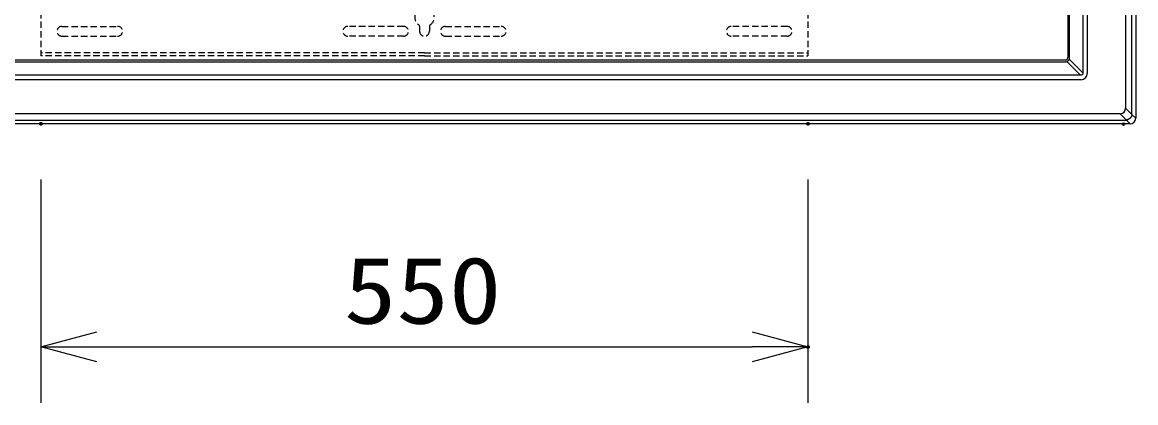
# Model space of a CAD drawing. Units: millimetres, scale not verified. Extents: x -63 to 62, y -56 to 57.
# Drawn here: x -22.45 to 17.47, y -7.86 to 5.78 of the extents above; entities that cross this region are included whole.
import ezdxf
from ezdxf.enums import TextEntityAlignment as Align

# ---------------------------------------------------------------- set-up
doc = ezdxf.new("R2010")
doc.units = ezdxf.units.MM
doc.header["$LTSCALE"] = 0.190277
doc.header["$PDMODE"] = 32
doc.header["$PDSIZE"] = 0.0951
doc.linetypes.add('CHAIN2', pattern=[12, 9, -1, 1, -1])
doc.linetypes.add('DASHED1', pattern=[1.8, 1.2, -0.6])
for name, color, linetype in [('0-3_SUNPO', 3, 'Continuous'), ('0-4_S1', 3, 'DASHED1'), ('0-5_KIJUN', 7, 'CHAIN2'), ('0-6_GAIKEI', 1, 'Continuous'), ('0-7_DEFPOINTS', 7, 'Continuous')]:
    doc.layers.add(name, color=color, linetype=linetype)
doc.styles.add('ＭＳ ゴシック', font='')
doc.styles.get('ＭＳ ゴシック').set_extended_font_data('MS Gothic')

# ---------------------------------------------------------------- blocks, each defined once
blk = doc.blocks.new('_OPEN30')
at = {"layer": '0-4_S1', "color": 7, "linetype": 'Continuous'}
blk.add_line((0, 0), (-1, 0), dxfattribs=at)
blk.add_lwpolyline([(-1, 0.26795), (0, 0), (-1, -0.26795)], dxfattribs=at)

msp = doc.modelspace()

# ---------------------------------------------------------------- linework, layer by layer
at = {"layer": '0-3_SUNPO'}
for p, q in [((-21.7844, 0.1416), (-21.7844, -7.8584)), ((5.7156, 0.1416), (5.7156, -7.8584)), ((-19.7844, -5.8584), (3.7156, -5.8584))]:
    msp.add_line(p, q, dxfattribs=at)
at = {"layer": '0-4_S1'}
for p, q in [((-21.7844, 6.8339), (-21.7844, 4.5839)), ((5.7156, 6.8339), (5.7156, 4.5839)), ((-21.0344, 5.6339), (-19.0344, 5.6339)), ((-8.7844, 5.6339), (-10.7844, 5.6339)), ((-8.2094, 5.6382), (-8.2094, 5.4589)), ((-7.8594, 5.6382), (-7.8594, 5.4589)), ((-7.2844, 5.6339), (-5.2844, 5.6339)), ((4.9656, 5.6339), (2.9656, 5.6339)), ((-21.0344, 5.2839), (-19.0344, 5.2839)), ((-8.7844, 5.2839), (-10.7844, 5.2839)), ((-7.2844, 5.2839), (-5.2844, 5.2839)), ((4.9656, 5.2839), (2.9656, 5.2839)), ((-8.0344, 4.6839), (-21.7844, 4.6839)), ((-8.0344, 4.5839), (-21.7844, 4.5839)), ((-8.0344, 4.6839), (5.7156, 4.6839)), ((-8.0344, 4.5839), (5.7156, 4.5839))]:
    msp.add_line(p, q, dxfattribs=at)
for centre, radius, start, end in [((-8.0344, 5.9689), 0.35, 304.22887, 235.77113), ((-21.0344, 5.4589), 0.175, 90, 270), ((-19.0344, 5.4589), 0.175, 270, 90), ((-10.7844, 5.4589), 0.175, 90, 270), ((-8.7844, 5.4589), 0.175, 270, 90), ((-8.2594, 5.6382), 0.05, 0, 55.77113), ((-7.8094, 5.6382), 0.05, 124.22887, 180), ((-7.2844, 5.4589), 0.175, 90, 270), ((-5.2844, 5.4589), 0.175, 270, 90), ((2.9656, 5.4589), 0.175, 90, 270), ((4.9656, 5.4589), 0.175, 270, 90), ((-8.0344, 5.4589), 0.175, 180, 0)]:
    msp.add_arc(centre, radius, start, end, dxfattribs=at)
at = {"layer": '0-5_KIJUN'}
for p in [(-21.7844, 2.1416), (5.7156, 2.1416), (5.7156, -5.8584)]:
    msp.add_point(p, dxfattribs=at)
at = {"layer": '0-6_GAIKEI', "color": 7}
for p, q in [((17.4656, 32.4418), (17.4656, 2.3413)), ((17.2659, 2.1416), (-33.3346, 2.1416))]:
    msp.add_line(p, q, dxfattribs=at)
at = {"layer": '0-6_GAIKEI'}
for p, q in [((17.1034, 32.0816), (17.1034, 2.7015)), ((17.3302, 2.4747), (17.3302, 32.3084)), ((15.5708, 30.8105), (15.5708, 3.9726)), ((15.7296, 30.8358), (15.7296, 3.9473)), ((15.0306, 30.2598), (15.0306, 4.5233)), ((15.0904, 4.5086), (15.0904, 30.2745)), ((14.9313, 4.4241), (-31.0001, 4.4241)), ((15.5708, 3.9726), (15.0831, 4.4626)), ((-31.0148, 4.3642), (14.9461, 4.3642)), ((14.9922, 4.3716), (15.4802, 3.8814)), ((15.5049, 3.7226), (-31.5736, 3.7226)), ((15.4802, 3.8814), (-31.549, 3.8814)), ((15.4979, 3.8812), (15.4802, 3.8814)), ((15.5708, 3.9726), (15.571, 3.9542)), ((16.9056, 2.5038), (-32.9744, 2.5038)), ((17.1325, 2.277), (16.9056, 2.5038)), ((17.1034, 2.7015), (17.3302, 2.4747)), ((17.3302, 2.4767), (17.4656, 2.3413)), ((-33.2012, 2.277), (17.1325, 2.277)), ((17.2659, 2.1416), (17.1305, 2.277))]:
    msp.add_line(p, q, dxfattribs=at)
for points in [[(14.9922, 4.3716), (14.9934, 4.372), (14.9945, 4.3723), (14.9957, 4.3727), (14.9968, 4.3731), (14.998, 4.3735), (14.9991, 4.3739), (15.0003, 4.3743), (15.0014, 4.3748), (15.0025, 4.3752), (15.0037, 4.3757), (15.0048, 4.3761), (15.0059, 4.3766), (15.007, 4.3771), (15.0081, 4.3776), (15.0093, 4.3781), (15.0104, 4.3786), (15.0115, 4.3791), (15.0126, 4.3797), (15.0136, 4.3802), (15.0147, 4.3807), (15.0158, 4.3813), (15.0169, 4.3819), (15.018, 4.3825), (15.019, 4.383), (15.0201, 4.3836), (15.0211, 4.3842), (15.0222, 4.3849), (15.0232, 4.3855), (15.0243, 4.3861), (15.0253, 4.3868), (15.0263, 4.3874), (15.0273, 4.3881), (15.0284, 4.3888), (15.0294, 4.3894), (15.0304, 4.3901), (15.0314, 4.3908), (15.0324, 4.3915), (15.0333, 4.3922), (15.0343, 4.393)], [(15.0343, 4.393), (15.0353, 4.3937), (15.0363, 4.3944), (15.0372, 4.3952), (15.0382, 4.396), (15.0391, 4.3967), (15.04, 4.3975), (15.041, 4.3983), (15.0419, 4.3991), (15.0428, 4.3999), (15.0437, 4.4007), (15.0446, 4.4015), (15.0455, 4.4023), (15.0464, 4.4032), (15.0473, 4.404), (15.0482, 4.4049), (15.049, 4.4057), (15.0499, 4.4066), (15.0507, 4.4075), (15.0516, 4.4083), (15.0524, 4.4092), (15.0532, 4.4101), (15.054, 4.411), (15.0548, 4.4119), (15.0556, 4.4128), (15.0564, 4.4138), (15.0572, 4.4147), (15.058, 4.4156), (15.0588, 4.4166), (15.0595, 4.4175), (15.0603, 4.4185), (15.061, 4.4195), (15.0618, 4.4204), (15.0625, 4.4214), (15.0632, 4.4224), (15.0639, 4.4234), (15.0646, 4.4244), (15.0653, 4.4254), (15.066, 4.4264), (15.0666, 4.4274)], [(15.0666, 4.4274), (15.0673, 4.4284), (15.0679, 4.4295), (15.0686, 4.4305), (15.0692, 4.4315), (15.0699, 4.4326), (15.0705, 4.4336), (15.0711, 4.4347), (15.0717, 4.4357), (15.0723, 4.4368), (15.0728, 4.4379), (15.0734, 4.4389), (15.074, 4.44), (15.0745, 4.4411), (15.0751, 4.4422), (15.0756, 4.4433), (15.0761, 4.4444), (15.0766, 4.4455), (15.0771, 4.4466), (15.0776, 4.4477), (15.0781, 4.4488), (15.0786, 4.45), (15.079, 4.4511), (15.0795, 4.4522), (15.0799, 4.4534), (15.0803, 4.4545), (15.0808, 4.4556), (15.0812, 4.4568), (15.0816, 4.4579), (15.082, 4.4591), (15.0823, 4.4602), (15.0827, 4.4614), (15.0831, 4.4626)], [(15.5304, 3.8883), (15.5295, 3.8879), (15.5285, 3.8874), (15.5276, 3.887), (15.5266, 3.8866), (15.5256, 3.8862), (15.5246, 3.8858), (15.5237, 3.8855), (15.5227, 3.8851), (15.5217, 3.8848), (15.5207, 3.8845), (15.5197, 3.8842), (15.5187, 3.8839), (15.5176, 3.8836), (15.5166, 3.8833), (15.5156, 3.8831), (15.5146, 3.8829), (15.5136, 3.8826), (15.5125, 3.8824), (15.5115, 3.8823), (15.5105, 3.8821), (15.5094, 3.8819), (15.5084, 3.8818), (15.5074, 3.8816), (15.5063, 3.8815), (15.5053, 3.8814), (15.5042, 3.8814), (15.5032, 3.8813), (15.5021, 3.8812), (15.5011, 3.8812), (15.5, 3.8812), (15.499, 3.8812), (15.4979, 3.8812), (15.4979, 3.8812)], [(15.5604, 3.9153), (15.5598, 3.9144), (15.5592, 3.9135), (15.5587, 3.9127), (15.5581, 3.9118), (15.5575, 3.911), (15.5568, 3.9101), (15.5562, 3.9093), (15.5556, 3.9084), (15.5549, 3.9076), (15.5542, 3.9068), (15.5536, 3.906), (15.5529, 3.9052), (15.5522, 3.9044), (15.5515, 3.9037), (15.5507, 3.9029), (15.55, 3.9022), (15.5493, 3.9014), (15.5485, 3.9007), (15.5477, 3.9), (15.5469, 3.8993), (15.5462, 3.8986), (15.5454, 3.8979), (15.5446, 3.8973), (15.5437, 3.8966), (15.5429, 3.896), (15.5421, 3.8953), (15.5412, 3.8947), (15.5404, 3.8941), (15.5395, 3.8935), (15.5386, 3.8929), (15.5377, 3.8924), (15.5369, 3.8918), (15.536, 3.8913), (15.5351, 3.8907), (15.5341, 3.8902), (15.5332, 3.8897), (15.5323, 3.8892), (15.5314, 3.8888), (15.5304, 3.8883)], [(15.571, 3.9542), (15.571, 3.9532), (15.571, 3.9521), (15.571, 3.9511), (15.5709, 3.95), (15.5709, 3.949), (15.5708, 3.948), (15.5707, 3.9469), (15.5706, 3.9459), (15.5705, 3.9448), (15.5704, 3.9438), (15.5702, 3.9427), (15.5701, 3.9417), (15.5699, 3.9407), (15.5697, 3.9396), (15.5695, 3.9386), (15.5693, 3.9376), (15.5691, 3.9366), (15.5688, 3.9355), (15.5686, 3.9345), (15.5683, 3.9335), (15.568, 3.9325), (15.5677, 3.9315), (15.5674, 3.9305), (15.567, 3.9295), (15.5667, 3.9285), (15.5663, 3.9275), (15.566, 3.9266), (15.5656, 3.9256), (15.5652, 3.9246), (15.5647, 3.9237), (15.5643, 3.9227), (15.5639, 3.9218), (15.5634, 3.9208), (15.5629, 3.9199), (15.5624, 3.919), (15.5619, 3.918), (15.5614, 3.9171), (15.5609, 3.9162), (15.5604, 3.9153)], [(17.3061, 2.4015), (17.3051, 2.3998), (17.3041, 2.3981), (17.303, 2.3964), (17.302, 2.3947), (17.3009, 2.393), (17.2998, 2.3914), (17.2987, 2.3897), (17.2976, 2.3881), (17.2965, 2.3864), (17.2953, 2.3848), (17.2942, 2.3831), (17.293, 2.3815), (17.2918, 2.3799), (17.2906, 2.3783), (17.2894, 2.3767), (17.2882, 2.3752), (17.287, 2.3736), (17.2858, 2.372), (17.2845, 2.3705), (17.2833, 2.3689), (17.282, 2.3674), (17.2807, 2.3658), (17.2794, 2.3643), (17.2781, 2.3628), (17.2768, 2.3613), (17.2755, 2.3598), (17.2742, 2.3583), (17.2729, 2.3568), (17.2715, 2.3554), (17.2702, 2.3539), (17.2688, 2.3525), (17.2674, 2.351), (17.2661, 2.3496), (17.2647, 2.3481), (17.2633, 2.3467), (17.2619, 2.3453), (17.2605, 2.3439), (17.259, 2.3425), (17.2576, 2.3411)], [(17.3302, 2.4747), (17.33, 2.4727), (17.3299, 2.4707), (17.3296, 2.4688), (17.3294, 2.4668), (17.3291, 2.4648), (17.3288, 2.4628), (17.3285, 2.4609), (17.3282, 2.4589), (17.3278, 2.4569), (17.3274, 2.455), (17.327, 2.453), (17.3266, 2.4511), (17.3261, 2.4491), (17.3256, 2.4472), (17.3251, 2.4453), (17.3245, 2.4434), (17.324, 2.4414), (17.3234, 2.4395), (17.3228, 2.4376), (17.3221, 2.4358), (17.3214, 2.4339), (17.3208, 2.432), (17.32, 2.4302), (17.3193, 2.4283), (17.3186, 2.4265), (17.3178, 2.4246), (17.317, 2.4228), (17.3162, 2.421), (17.3154, 2.4192), (17.3145, 2.4174), (17.3136, 2.4156), (17.3128, 2.4138), (17.3119, 2.412), (17.3109, 2.4102), (17.31, 2.4085), (17.3091, 2.4067), (17.3081, 2.405), (17.3071, 2.4032), (17.3061, 2.4015)], [(17.1952, 2.2953), (17.1934, 2.2944), (17.1916, 2.2935), (17.1898, 2.2927), (17.188, 2.2918), (17.1862, 2.291), (17.1844, 2.2902), (17.1825, 2.2894), (17.1807, 2.2886), (17.1789, 2.2879), (17.177, 2.2871), (17.1752, 2.2864), (17.1733, 2.2857), (17.1714, 2.2851), (17.1695, 2.2844), (17.1676, 2.2838), (17.1657, 2.2832), (17.1638, 2.2826), (17.1619, 2.2821), (17.16, 2.2816), (17.158, 2.2811), (17.1561, 2.2806), (17.1542, 2.2801), (17.1522, 2.2797), (17.1502, 2.2793), (17.1483, 2.279), (17.1463, 2.2786), (17.1443, 2.2783), (17.1424, 2.278), (17.1404, 2.2778), (17.1384, 2.2775), (17.1364, 2.2773), (17.1344, 2.2771), (17.1325, 2.277)], [(17.2576, 2.3411), (17.2562, 2.3397), (17.2547, 2.3384), (17.2533, 2.337), (17.2518, 2.3357), (17.2503, 2.3343), (17.2489, 2.333), (17.2474, 2.3316), (17.2459, 2.3303), (17.2444, 2.329), (17.2428, 2.3277), (17.2413, 2.3264), (17.2398, 2.3252), (17.2383, 2.3239), (17.2367, 2.3226), (17.2352, 2.3214), (17.2336, 2.3202), (17.232, 2.3189), (17.2304, 2.3177), (17.2288, 2.3165), (17.2272, 2.3153), (17.2256, 2.3142), (17.224, 2.313), (17.2224, 2.3119), (17.2208, 2.3107), (17.2191, 2.3096), (17.2175, 2.3085), (17.2158, 2.3074), (17.2141, 2.3063), (17.2125, 2.3052), (17.2108, 2.3042), (17.2091, 2.3031), (17.2074, 2.3021), (17.2056, 2.3011), (17.2039, 2.3001), (17.2022, 2.2991), (17.2004, 2.2981), (17.1987, 2.2972), (17.1969, 2.2962), (17.1952, 2.2953)]]:
    msp.add_lwpolyline(points, dxfattribs=at)
for centre, major_axis, ratio, start_param, end_param in [((14.9299, 4.5248), (-0.0718, 0.0718), 0.985257, 2.3636208, 3.9195645), ((14.9376, 4.5126), (-0.1285, 0.0852), 0.971946, 3.4033699, 3.7142024), ((14.9421, 4.5171), (-0.0853, 0.1284), 0.972012, 2.5684978, 2.8800297), ((15.5043, 3.9479), (-0.1595, 0.1595), 0.997265, 2.357564, 3.9256213), ((16.5441, 3.063), (-0.5022, 0.5022), 0.49281, 2.7306286, 3.5525567)]:
    msp.add_ellipse(centre, major_axis=major_axis, ratio=ratio, start_param=start_param, end_param=end_param, dxfattribs=at)
at = {"layer": '0-6_GAIKEI', "color": 7}
msp.add_ellipse((17.2653, 2.3418), major_axis=(-0.1418, 0.1418), ratio=0.997265, start_param=2.357564, end_param=3.9256213, dxfattribs=at)
at = {"layer": '0-7_DEFPOINTS'}
msp.add_point((17.0258, 2.1339), dxfattribs=at)

# ---------------------------------------------------------------- block references
at = {"layer": '0-3_SUNPO', "xscale": 2, "yscale": 2, "rotation": 180}
msp.add_blockref('_OPEN30', (-21.7844, -5.8584), dxfattribs=at)
at = {"layer": '0-3_SUNPO', "xscale": 2, "yscale": 2}
msp.add_blockref('_OPEN30', (5.7156, -5.8584), dxfattribs=at)

# ---------------------------------------------------------------- texts
at = {"layer": '0-3_SUNPO', "style": 'ＭＳ ゴシック', "width": 1.15}
msp.add_text('550', height=2.405, dxfattribs=at).set_placement((-10.9215, -5.7488), align=Align.BOTTOM_LEFT)

doc.saveas('drawing.dxf')
